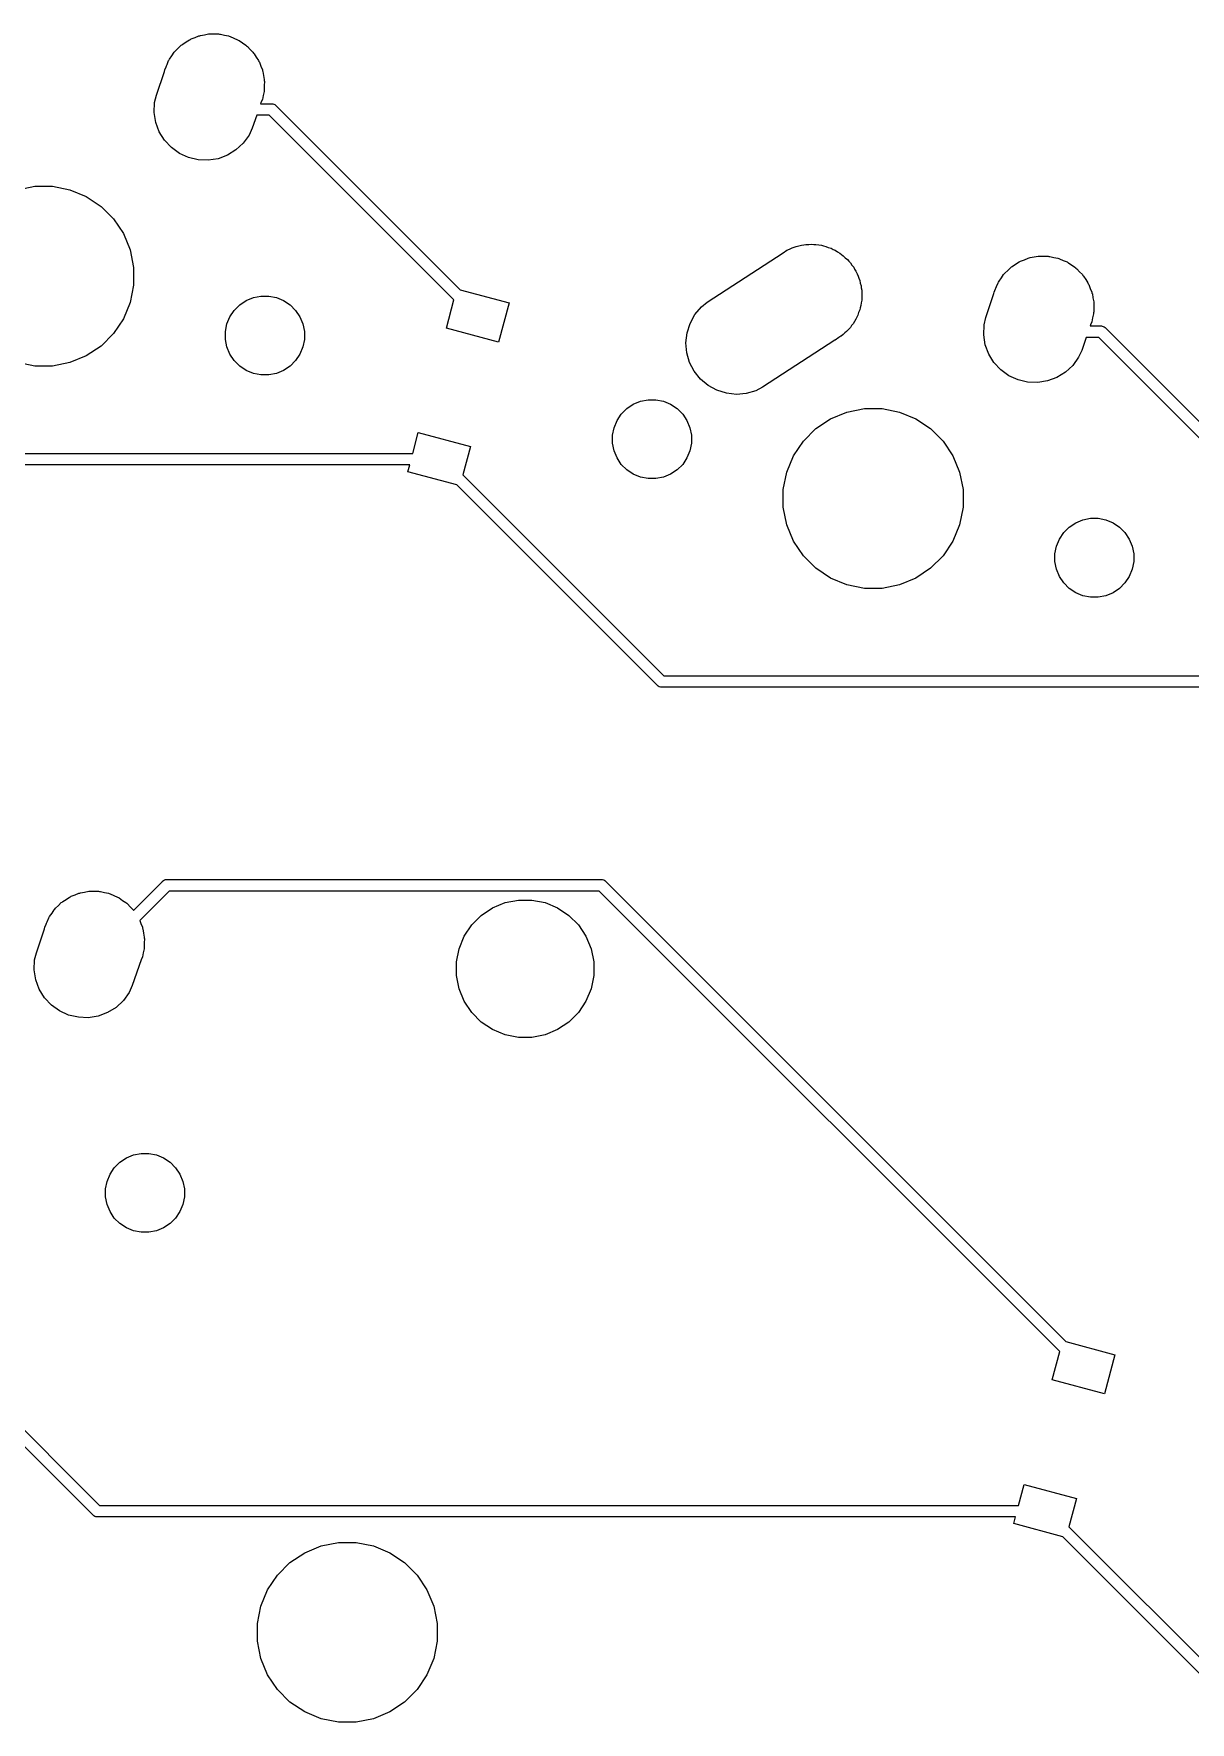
# Model space of a CAD drawing. Extents: x -26.1 to -7.5, y -7.6 to -2.3.
# Drawn here: x -16.733 to -15.723, y -7.446 to -5.971 of the extents above; entities that cross this region are included whole.
import ezdxf

# ---------------------------------------------------------------- set-up
doc = ezdxf.new("R2010")
doc.units = 0
doc.header["$MEASUREMENT"] = 0
doc.layers.add('BLACK', color=7, linetype='CONTINUOUS')

msp = doc.modelspace()

# ---------------------------------------------------------------- linework, layer by layer
at = {"layer": 'BLACK', "linetype": 'CONTINUOUS'}
for p, q in [((-16.5838, -5.97201), (-16.5803, -5.97132)), ((-16.5803, -5.97132), (-16.5795, -5.97132)), ((-16.5795, -5.97132), (-16.5787, -5.97119)), ((-16.5787, -5.97119), (-16.5751, -5.97132)), ((-16.5751, -5.97132), (-16.5715, -5.97132)), ((-16.5715, -5.97132), (-16.5708, -5.97148)), ((-16.5708, -5.97148), (-16.5699, -5.97151)), ((-16.5699, -5.97151), (-16.5665, -5.97233)), ((-16.6097, -5.98681), (-16.6093, -5.98615)), ((-16.6093, -5.98615), (-16.6067, -5.98373)), ((-16.6067, -5.98373), (-16.6041, -5.98121)), ((-16.6041, -5.98121), (-16.6035, -5.98076)), ((-16.6035, -5.98076), (-16.6029, -5.98021)), ((-16.6029, -5.98021), (-16.5998, -5.97834)), ((-16.5998, -5.97834), (-16.5969, -5.97636)), ((-16.5969, -5.97636), (-16.5961, -5.97605)), ((-16.5961, -5.97605), (-16.5955, -5.97563)), ((-16.5955, -5.97563), (-16.5921, -5.97438)), ((-16.5921, -5.97438), (-16.5888, -5.97302)), ((-16.5888, -5.97302), (-16.588, -5.97286)), ((-16.588, -5.97286), (-16.5873, -5.97258)), ((-16.5873, -5.97258), (-16.5838, -5.97201)), ((-16.5665, -5.97233), (-16.563, -5.97302)), ((-16.563, -5.97302), (-16.5622, -5.97333)), ((-16.5622, -5.97333), (-16.5615, -5.97352)), ((-16.5615, -5.97352), (-16.5582, -5.975)), ((-16.5582, -5.975), (-16.5549, -5.97636)), ((-16.5549, -5.97636), (-16.5543, -5.97681)), ((-16.5543, -5.97681), (-16.5535, -5.97714)), ((-16.5535, -5.97714), (-16.5506, -5.97923)), ((-16.5506, -5.97923), (-16.5477, -5.98121)), ((-16.5477, -5.98121), (-16.5471, -5.98178)), ((-16.5471, -5.98178), (-16.5464, -5.98225)), ((-16.5464, -5.98225), (-16.544, -5.98486)), ((-16.544, -5.98486), (-16.5415, -5.98738)), ((-16.6185, -6.00269), (-16.6174, -5.99993)), ((-16.6174, -5.99993), (-16.6171, -5.99917)), ((-16.6171, -5.99917), (-16.6165, -5.99792)), ((-16.6165, -5.99792), (-16.6152, -5.99463)), ((-16.6152, -5.99463), (-16.6147, -5.99396)), ((-16.6147, -5.99396), (-16.6144, -5.99323)), ((-16.6144, -5.99323), (-16.6123, -5.99034)), ((-16.6123, -5.99034), (-16.6103, -5.98738)), ((-16.6103, -5.98738), (-16.6097, -5.98681)), ((-16.5415, -5.98738), (-16.5411, -5.98805)), ((-16.5411, -5.98805), (-16.5405, -5.98864)), ((-16.5405, -5.98864), (-16.5386, -5.99167)), ((-16.5386, -5.99167), (-16.5367, -5.99463)), ((-16.5367, -5.99463), (-16.5363, -5.99538)), ((-16.5363, -5.99538), (-16.5359, -5.99606)), ((-16.5359, -5.99606), (-16.5347, -5.9994)), ((-16.5347, -5.9994), (-16.5333, -6.00269)), ((-16.6259, -6.02494), (-16.6188, -6.00405)), ((-16.6188, -6.00405), (-16.6185, -6.00269)), ((-16.5333, -6.00269), (-16.5332, -6.00348)), ((-16.5332, -6.00348), (-16.5329, -6.00424)), ((-16.5329, -6.00424), (-16.5323, -6.00775)), ((-16.5323, -6.00775), (-16.5316, -6.01125)), ((-16.5316, -6.01125), (-16.5316, -6.01205)), ((-16.5316, -6.01205), (-16.5315, -6.01285)), ((-16.5315, -6.01285), (-16.5316, -6.01641)), ((-16.6274, -6.0313), (-16.6259, -6.02494)), ((-16.5333, -6.02853), (-16.5345, -6.03129)), ((-16.5326, -6.02504), (-16.5333, -6.02853)), ((-16.5318, -6.02157), (-16.5326, -6.02504)), ((-16.5316, -6.01997), (-16.5318, -6.02076)), ((-16.5318, -6.02076), (-16.5318, -6.02157)), ((-16.5316, -6.01641), (-16.5316, -6.01997)), ((-16.6278, -6.04002), (-16.6274, -6.0313)), ((-16.6264, -6.04863), (-16.6278, -6.04002)), ((-16.5382, -6.04226), (-16.5422, -6.0537)), ((-16.5273, -6.04226), (-16.5382, -6.04226)), ((-16.5345, -6.03129), (-16.5348, -6.03226)), ((-16.5348, -6.03226), (-16.5254, -6.03226)), ((-16.366, -6.20351), (-16.5273, -6.04226)), ((-16.5254, -6.03226), (-16.5252, -6.03224)), ((-16.5252, -6.03224), (-16.5249, -6.03226)), ((-16.5249, -6.03226), (-16.5242, -6.03233)), ((-16.5242, -6.03233), (-16.5233, -6.03262)), ((-16.5233, -6.03262), (-16.5224, -6.03308)), ((-16.5224, -6.03308), (-16.5216, -6.03371)), ((-16.5216, -6.03371), (-16.5215, -6.0339)), ((-16.5215, -6.0339), (-16.3606, -6.19476)), ((-16.6233, -6.05681), (-16.6264, -6.04863)), ((-16.6187, -6.06423), (-16.6233, -6.05681)), ((-16.5449, -6.05964), (-16.55, -6.06672)), ((-16.5422, -6.0537), (-16.5449, -6.05964)), ((-16.6128, -6.07062), (-16.6187, -6.06423)), ((-16.6057, -6.07573), (-16.6128, -6.07062)), ((-16.5564, -6.07266), (-16.5638, -6.07724)), ((-16.55, -6.06672), (-16.5564, -6.07266)), ((-16.5978, -6.07935), (-16.6057, -6.07573)), ((-16.5893, -6.08136), (-16.5978, -6.07935)), ((-16.5806, -6.08168), (-16.5893, -6.08136)), ((-16.572, -6.08029), (-16.5806, -6.08168)), ((-16.5638, -6.07724), (-16.572, -6.08029)), ((-16.7472, -6.10743), (-16.732, -6.10441)), ((-16.732, -6.10441), (-16.7165, -6.10441)), ((-16.7165, -6.10441), (-16.7014, -6.10743)), ((-16.7014, -6.10743), (-16.6871, -6.11335)), ((-16.6871, -6.11335), (-16.6742, -6.12194)), ((-16.6742, -6.12194), (-16.6633, -6.13287)), ((-16.6633, -6.13287), (-16.6547, -6.14573)), ((-16.6547, -6.14573), (-16.6488, -6.16002)), ((-16.6488, -6.16002), (-16.6458, -6.17518)), ((-16.1448, -6.2057), (-16.0785, -6.16247)), ((-16.0785, -6.16247), (-16.0751, -6.16019)), ((-16.0751, -6.16019), (-16.0729, -6.15926)), ((-16.0729, -6.15926), (-16.0707, -6.15813)), ((-16.0707, -6.15813), (-16.0688, -6.15759)), ((-16.0688, -6.15759), (-16.067, -6.15685)), ((-16.067, -6.15685), (-16.0647, -6.15637)), ((-16.0647, -6.15637), (-16.0623, -6.15569)), ((-16.0623, -6.15569), (-16.0604, -6.15553)), ((-16.0604, -6.15553), (-16.0585, -6.15515)), ((-16.0585, -6.15515), (-16.0561, -6.15515)), ((-16.0561, -6.15515), (-16.0536, -6.15494)), ((-16.0536, -6.15494), (-16.0517, -6.15515)), ((-16.0517, -6.15515), (-16.0498, -6.15515)), ((-16.0498, -6.15515), (-16.0474, -6.15562)), ((-16.0474, -6.15562), (-16.045, -6.15589)), ((-16.045, -6.15589), (-16.0431, -6.15647)), ((-16.0431, -6.15647), (-16.0412, -6.15685)), ((-16.0412, -6.15685), (-16.039, -6.15778)), ((-16.039, -6.15778), (-16.0366, -6.15852)), ((-16.0366, -6.15852), (-16.0349, -6.15945)), ((-16.0349, -6.15945), (-16.0331, -6.16019)), ((-16.0331, -6.16019), (-16.0311, -6.16154)), ((-16.0311, -6.16154), (-16.029, -6.16272)), ((-16.029, -6.16272), (-16.0275, -6.16396)), ((-16.6458, -6.17518), (-16.6458, -6.19065)), ((-16.0275, -6.16396), (-16.0259, -6.16504)), ((-16.0259, -6.16504), (-16.0242, -6.16676)), ((-16.0242, -6.16676), (-16.0223, -6.16833)), ((-16.0223, -6.16833), (-16.0211, -6.16984)), ((-16.0211, -6.16984), (-16.0197, -6.17121)), ((-16.0197, -6.17121), (-16.0184, -6.17323)), ((-16.0184, -6.17323), (-16.0168, -6.17513)), ((-16.0168, -6.17513), (-16.016, -6.17685)), ((-16.016, -6.17685), (-16.0149, -6.17846)), ((-15.8848, -6.18027), (-15.8822, -6.17784)), ((-15.8822, -6.17784), (-15.8797, -6.17532)), ((-15.8797, -6.17532), (-15.879, -6.17487)), ((-15.879, -6.17487), (-15.8784, -6.17432)), ((-15.8784, -6.17432), (-15.8754, -6.17245)), ((-15.8754, -6.17245), (-15.8724, -6.17047)), ((-15.8724, -6.17047), (-15.8717, -6.17017)), ((-15.8717, -6.17017), (-15.871, -6.16974)), ((-15.871, -6.16974), (-15.8677, -6.1685)), ((-15.8677, -6.1685), (-15.8644, -6.16714)), ((-15.8644, -6.16714), (-15.8636, -6.16698)), ((-15.8636, -6.16698), (-15.8628, -6.1667)), ((-15.8628, -6.1667), (-15.8593, -6.16613)), ((-15.8593, -6.16613), (-15.8558, -6.16543)), ((-15.8558, -6.16543), (-15.855, -6.16543)), ((-15.855, -6.16543), (-15.8542, -6.1653)), ((-15.8542, -6.1653), (-15.8507, -6.16543)), ((-15.8507, -6.16543), (-15.8471, -6.16543)), ((-15.8471, -6.16543), (-15.8463, -6.16559)), ((-15.8463, -6.16559), (-15.8455, -6.16562)), ((-15.8455, -6.16562), (-15.842, -6.16644)), ((-15.842, -6.16644), (-15.8385, -6.16714)), ((-15.8385, -6.16714), (-15.8378, -6.16744)), ((-15.8378, -6.16744), (-15.837, -6.16763)), ((-15.837, -6.16763), (-15.8338, -6.16911)), ((-15.8338, -6.16911), (-15.8305, -6.17047)), ((-15.8305, -6.17047), (-15.8298, -6.17092)), ((-15.8298, -6.17092), (-15.8291, -6.17126)), ((-15.8291, -6.17126), (-15.8262, -6.17334)), ((-15.8262, -6.17334), (-15.8232, -6.17532)), ((-15.8232, -6.17532), (-15.8227, -6.17589)), ((-15.8227, -6.17589), (-15.822, -6.17636)), ((-15.822, -6.17636), (-15.8196, -6.17897)), ((-16.6458, -6.19065), (-16.6488, -6.20581)), ((-16.0149, -6.17846), (-16.0139, -6.18071)), ((-16.0139, -6.18071), (-16.0128, -6.18288)), ((-16.0128, -6.18288), (-16.0123, -6.18473)), ((-16.0123, -6.18473), (-16.0115, -6.18652)), ((-16.0115, -6.18652), (-16.0111, -6.18891)), ((-16.0111, -6.18891), (-16.0104, -6.19125)), ((-16.0104, -6.19125), (-16.0102, -6.19318)), ((-16.0102, -6.19318), (-16.0098, -6.19508)), ((-15.8926, -6.19329), (-15.8921, -6.19204)), ((-15.8921, -6.19204), (-15.8907, -6.18874)), ((-15.8907, -6.18874), (-15.8903, -6.18807)), ((-15.8903, -6.18807), (-15.8899, -6.18734)), ((-15.8899, -6.18734), (-15.8878, -6.18445)), ((-15.8878, -6.18445), (-15.8859, -6.18149)), ((-15.8859, -6.18149), (-15.8853, -6.18092)), ((-15.8853, -6.18092), (-15.8848, -6.18027)), ((-15.8196, -6.17897), (-15.8171, -6.18149)), ((-15.8171, -6.18149), (-15.8166, -6.18216)), ((-15.8166, -6.18216), (-15.8161, -6.18275)), ((-15.8161, -6.18275), (-15.8142, -6.18578)), ((-15.8142, -6.18578), (-15.8122, -6.18874)), ((-15.8122, -6.18874), (-15.8119, -6.18949)), ((-15.8119, -6.18949), (-15.8115, -6.19018)), ((-15.8115, -6.19018), (-15.8102, -6.19351)), ((-16.6488, -6.20581), (-16.6547, -6.2201)), ((-16.5578, -6.21272), (-16.553, -6.20792)), ((-16.553, -6.20792), (-16.5474, -6.20415)), ((-16.5474, -6.20415), (-16.5411, -6.20155)), ((-16.5411, -6.20155), (-16.5345, -6.20023)), ((-16.5345, -6.20023), (-16.5277, -6.20023)), ((-16.5277, -6.20023), (-16.521, -6.20155)), ((-16.521, -6.20155), (-16.5148, -6.20415)), ((-16.5148, -6.20415), (-16.5091, -6.20792)), ((-16.5091, -6.20792), (-16.5043, -6.21272)), ((-16.3726, -6.22822), (-16.366, -6.20351)), ((-16.3606, -6.19476), (-16.3178, -6.20622)), ((-16.3178, -6.20622), (-16.327, -6.24045)), ((-16.1499, -6.20979), (-16.1448, -6.2057)), ((-16.0103, -6.20619), (-16.0106, -6.20862)), ((-16.0098, -6.2038), (-16.0103, -6.20619)), ((-16.0098, -6.19508), (-16.0098, -6.19752)), ((-16.0098, -6.19752), (-16.0096, -6.19994)), ((-16.0096, -6.19994), (-16.0098, -6.20187)), ((-16.0098, -6.20187), (-16.0098, -6.2038)), ((-15.9015, -6.21905), (-15.8943, -6.19816)), ((-15.8943, -6.19816), (-15.894, -6.19681)), ((-15.894, -6.19681), (-15.8929, -6.19404)), ((-15.8929, -6.19404), (-15.8926, -6.19329)), ((-15.8102, -6.19351), (-15.8089, -6.19681)), ((-15.8089, -6.19681), (-15.8087, -6.1976)), ((-15.8087, -6.1976), (-15.8084, -6.19835)), ((-15.8084, -6.19835), (-15.8079, -6.20187)), ((-15.8079, -6.20187), (-15.8072, -6.20536)), ((-15.8072, -6.20536), (-15.8072, -6.20617)), ((-15.8072, -6.20617), (-15.807, -6.20697)), ((-15.807, -6.20697), (-15.8072, -6.21052)), ((-16.6547, -6.2201), (-16.6633, -6.23295)), ((-16.5642, -6.22463), (-16.5616, -6.21836)), ((-16.5616, -6.21836), (-16.5578, -6.21272)), ((-16.5043, -6.21272), (-16.5005, -6.21836)), ((-16.5005, -6.21836), (-16.498, -6.22463)), ((-16.1597, -6.22412), (-16.1555, -6.21647)), ((-16.1555, -6.21647), (-16.1499, -6.20979)), ((-16.0162, -6.22245), (-16.0174, -6.22458)), ((-16.0149, -6.22042), (-16.0162, -6.22245)), ((-16.0141, -6.21863), (-16.0149, -6.22042)), ((-16.0132, -6.21694), (-16.0141, -6.21863)), ((-16.0125, -6.21461), (-16.0132, -6.21694)), ((-16.0115, -6.21236), (-16.0125, -6.21461)), ((-16.0112, -6.21046), (-16.0115, -6.21236)), ((-16.0106, -6.20862), (-16.0112, -6.21046)), ((-15.903, -6.22541), (-15.9015, -6.21905)), ((-15.8089, -6.22264), (-15.81, -6.2254)), ((-15.8082, -6.21915), (-15.8089, -6.22264)), ((-15.8074, -6.21568), (-15.8082, -6.21915)), ((-15.8073, -6.21488), (-15.8074, -6.21568)), ((-15.8072, -6.21409), (-15.8073, -6.21488)), ((-15.8072, -6.21052), (-15.8072, -6.21409)), ((-16.6633, -6.23295), (-16.6742, -6.24389)), ((-16.5655, -6.23128), (-16.5642, -6.22463)), ((-16.5655, -6.23807), (-16.5655, -6.23128)), ((-16.498, -6.22463), (-16.4966, -6.23128)), ((-16.4966, -6.23128), (-16.4966, -6.23807)), ((-16.327, -6.24045), (-16.3726, -6.22822)), ((-16.1633, -6.24111), (-16.1624, -6.23243)), ((-16.1624, -6.23243), (-16.1597, -6.22412)), ((-16.0297, -6.23641), (-16.0331, -6.23869)), ((-16.0281, -6.23535), (-16.0297, -6.23641)), ((-16.0279, -6.2352), (-16.0281, -6.23535)), ((-16.0259, -6.23384), (-16.0279, -6.2352)), ((-16.0245, -6.23248), (-16.0259, -6.23384)), ((-16.023, -6.23126), (-16.0245, -6.23248)), ((-16.0214, -6.2294), (-16.023, -6.23126)), ((-16.0197, -6.22767), (-16.0214, -6.2294)), ((-16.0187, -6.22607), (-16.0197, -6.22767)), ((-16.0174, -6.22458), (-16.0187, -6.22607)), ((-15.9033, -6.23413), (-15.903, -6.22541)), ((-15.9019, -6.24275), (-15.9033, -6.23413)), ((-15.8138, -6.23637), (-15.8177, -6.24781)), ((-15.8028, -6.23637), (-15.8138, -6.23637)), ((-15.81, -6.2254), (-15.8103, -6.22637)), ((-15.8103, -6.22637), (-15.801, -6.22637)), ((-15.6416, -6.39763), (-15.8028, -6.23637)), ((-15.801, -6.22637), (-15.8007, -6.22635)), ((-15.8007, -6.22635), (-15.8005, -6.22637)), ((-15.8005, -6.22637), (-15.7998, -6.22645)), ((-15.7998, -6.22645), (-15.7988, -6.22673)), ((-15.7988, -6.22673), (-15.798, -6.2272)), ((-15.798, -6.2272), (-15.7972, -6.22782)), ((-15.7972, -6.22782), (-15.797, -6.22801)), ((-15.797, -6.22801), (-15.6362, -6.38887)), ((-16.6742, -6.24389), (-16.6871, -6.25248)), ((-16.5642, -6.24473), (-16.5655, -6.23807)), ((-16.5616, -6.25099), (-16.5642, -6.24473)), ((-16.5578, -6.25664), (-16.5616, -6.25099)), ((-16.5005, -6.25099), (-16.5043, -6.25664)), ((-16.498, -6.24473), (-16.5005, -6.25099)), ((-16.4966, -6.23807), (-16.498, -6.24473)), ((-16.1626, -6.2498), (-16.1633, -6.24111)), ((-16.1601, -6.25818), (-16.1626, -6.2498)), ((-16.0334, -6.23879), (-16.0965, -6.2799)), ((-16.0331, -6.23869), (-16.0334, -6.23879)), ((-15.8989, -6.25092), (-15.9019, -6.24275)), ((-15.8943, -6.25835), (-15.8989, -6.25092)), ((-15.8177, -6.24781), (-15.8204, -6.25376)), ((-16.732, -6.26141), (-16.7472, -6.2584)), ((-16.7165, -6.26141), (-16.732, -6.26141)), ((-16.7014, -6.2584), (-16.7165, -6.26141)), ((-16.6871, -6.25248), (-16.7014, -6.2584)), ((-16.553, -6.26144), (-16.5578, -6.25664)), ((-16.5474, -6.26521), (-16.553, -6.26144)), ((-16.5411, -6.2678), (-16.5474, -6.26521)), ((-16.5148, -6.26521), (-16.521, -6.2678)), ((-16.5091, -6.26144), (-16.5148, -6.26521)), ((-16.5043, -6.25664), (-16.5091, -6.26144)), ((-16.1561, -6.26592), (-16.1601, -6.25818)), ((-16.1506, -6.27272), (-16.1561, -6.26592)), ((-15.8883, -6.26473), (-15.8943, -6.25835)), ((-15.8813, -6.26984), (-15.8883, -6.26473)), ((-15.8319, -6.26677), (-15.8393, -6.27136)), ((-15.8255, -6.26083), (-15.8319, -6.26677)), ((-15.8204, -6.25376), (-15.8255, -6.26083)), ((-16.5345, -6.26913), (-16.5411, -6.2678)), ((-16.5277, -6.26913), (-16.5345, -6.26913)), ((-16.521, -6.2678), (-16.5277, -6.26913)), ((-16.144, -6.27833), (-16.1506, -6.27272)), ((-16.1363, -6.28253), (-16.144, -6.27833)), ((-16.0965, -6.2799), (-16.1023, -6.28292)), ((-15.8733, -6.27347), (-15.8813, -6.26984)), ((-15.8649, -6.27548), (-15.8733, -6.27347)), ((-15.8561, -6.27579), (-15.8649, -6.27548)), ((-15.8475, -6.2744), (-15.8561, -6.27579)), ((-15.8393, -6.27136), (-15.8475, -6.2744)), ((-16.215, -6.29851), (-16.2093, -6.29474)), ((-16.2093, -6.29474), (-16.2031, -6.29214)), ((-16.2031, -6.29214), (-16.1964, -6.29082)), ((-16.1964, -6.29082), (-16.1896, -6.29082)), ((-16.1896, -6.29082), (-16.183, -6.29214)), ((-16.183, -6.29214), (-16.1767, -6.29474)), ((-16.1767, -6.29474), (-16.171, -6.29851)), ((-16.128, -6.28516), (-16.1363, -6.28253)), ((-16.1193, -6.28612), (-16.128, -6.28516)), ((-16.1106, -6.28536), (-16.1193, -6.28612)), ((-16.1023, -6.28292), (-16.1106, -6.28536)), ((-16.2261, -6.31522), (-16.2235, -6.30895)), ((-16.2235, -6.30895), (-16.2198, -6.3033)), ((-16.2198, -6.3033), (-16.215, -6.29851)), ((-16.171, -6.29851), (-16.1662, -6.3033)), ((-16.1662, -6.3033), (-16.1625, -6.30895)), ((-16.1625, -6.30895), (-16.1599, -6.31522)), ((-16.0499, -6.31605), (-16.037, -6.30746)), ((-16.037, -6.30746), (-16.0227, -6.30154)), ((-16.0227, -6.30154), (-16.0075, -6.29853)), ((-16.0075, -6.29853), (-15.9921, -6.29853)), ((-15.9921, -6.29853), (-15.9769, -6.30154)), ((-15.9769, -6.30154), (-15.9626, -6.30746)), ((-15.9626, -6.30746), (-15.9498, -6.31605)), ((-16.402, -6.33772), (-16.3971, -6.31949)), ((-16.3971, -6.31949), (-16.3514, -6.33172)), ((-16.2275, -6.32187), (-16.2261, -6.31522)), ((-16.2275, -6.32866), (-16.2275, -6.32187)), ((-16.1599, -6.31522), (-16.1586, -6.32187)), ((-16.1586, -6.32187), (-16.1586, -6.32866)), ((-16.0608, -6.32699), (-16.0499, -6.31605)), ((-15.9498, -6.31605), (-15.9388, -6.32699)), ((-16.9071, -6.33772), (-16.402, -6.33772)), ((-16.3514, -6.33172), (-16.3581, -6.35643)), ((-16.2261, -6.33531), (-16.2275, -6.32866)), ((-16.2235, -6.34158), (-16.2261, -6.33531)), ((-16.1599, -6.33531), (-16.1625, -6.34158)), ((-16.1586, -6.32866), (-16.1599, -6.33531)), ((-16.0753, -6.35413), (-16.0694, -6.33984)), ((-16.0694, -6.33984), (-16.0608, -6.32699)), ((-15.9388, -6.32699), (-15.9303, -6.33984)), ((-15.9303, -6.33984), (-15.9243, -6.35413)), ((-16.4046, -6.34772), (-16.9089, -6.34772)), ((-16.4063, -6.35372), (-16.4046, -6.34772)), ((-16.3635, -6.36518), (-16.4063, -6.35372)), ((-16.2198, -6.34722), (-16.2235, -6.34158)), ((-16.215, -6.35202), (-16.2198, -6.34722)), ((-16.2093, -6.35579), (-16.215, -6.35202)), ((-16.171, -6.35202), (-16.1767, -6.35579)), ((-16.1662, -6.34722), (-16.171, -6.35202)), ((-16.1625, -6.34158), (-16.1662, -6.34722)), ((-16.0783, -6.3693), (-16.0753, -6.35413)), ((-15.9243, -6.35413), (-15.9213, -6.3693)), ((-16.1884, -6.54019), (-16.3635, -6.36518)), ((-16.3581, -6.35643), (-16.1827, -6.53183)), ((-16.2031, -6.35839), (-16.2093, -6.35579)), ((-16.1964, -6.35971), (-16.2031, -6.35839)), ((-16.1896, -6.35971), (-16.1964, -6.35971)), ((-16.183, -6.35839), (-16.1896, -6.35971)), ((-16.1767, -6.35579), (-16.183, -6.35839)), ((-16.0783, -6.38476), (-16.0783, -6.3693)), ((-15.9213, -6.3693), (-15.9213, -6.38476)), ((-16.0753, -6.39993), (-16.0783, -6.38476)), ((-15.9213, -6.38476), (-15.9243, -6.39993)), ((-15.8286, -6.40203), (-15.8229, -6.39826)), ((-15.8229, -6.39826), (-15.8167, -6.39567)), ((-15.8167, -6.39567), (-15.81, -6.39434)), ((-15.81, -6.39434), (-15.8032, -6.39434)), ((-15.8032, -6.39434), (-15.7966, -6.39567)), ((-15.7966, -6.39567), (-15.7903, -6.39826)), ((-15.7903, -6.39826), (-15.7847, -6.40203)), ((-16.0694, -6.41421), (-16.0753, -6.39993)), ((-16.0608, -6.42707), (-16.0694, -6.41421)), ((-15.9303, -6.41421), (-15.9388, -6.42707)), ((-15.9243, -6.39993), (-15.9303, -6.41421)), ((-15.8398, -6.41874), (-15.8372, -6.41247)), ((-15.8372, -6.41247), (-15.8334, -6.40683)), ((-15.8334, -6.40683), (-15.8286, -6.40203)), ((-15.7847, -6.40203), (-15.7799, -6.40683)), ((-15.7799, -6.40683), (-15.7761, -6.41247)), ((-15.7761, -6.41247), (-15.7735, -6.41874)), ((-16.0499, -6.438), (-16.0608, -6.42707)), ((-15.9388, -6.42707), (-15.9498, -6.438)), ((-15.8411, -6.4254), (-15.8398, -6.41874)), ((-15.8411, -6.43218), (-15.8411, -6.4254)), ((-15.7735, -6.41874), (-15.7722, -6.4254)), ((-15.7722, -6.4254), (-15.7722, -6.43218)), ((-16.037, -6.44659), (-16.0499, -6.438)), ((-15.9498, -6.438), (-15.9626, -6.44659)), ((-15.8398, -6.43884), (-15.8411, -6.43218)), ((-15.8372, -6.44511), (-15.8398, -6.43884)), ((-15.7735, -6.43884), (-15.7761, -6.44511)), ((-15.7722, -6.43218), (-15.7735, -6.43884)), ((-16.0227, -6.45251), (-16.037, -6.44659)), ((-16.0075, -6.45553), (-16.0227, -6.45251)), ((-15.9921, -6.45553), (-16.0075, -6.45553)), ((-15.9769, -6.45251), (-15.9921, -6.45553)), ((-15.9626, -6.44659), (-15.9769, -6.45251)), ((-15.8334, -6.45075), (-15.8372, -6.44511)), ((-15.8286, -6.45555), (-15.8334, -6.45075)), ((-15.8229, -6.45932), (-15.8286, -6.45555)), ((-15.7847, -6.45555), (-15.7903, -6.45932)), ((-15.7799, -6.45075), (-15.7847, -6.45555)), ((-15.7761, -6.44511), (-15.7799, -6.45075)), ((-15.8167, -6.46192), (-15.8229, -6.45932)), ((-15.81, -6.46324), (-15.8167, -6.46192)), ((-15.8032, -6.46324), (-15.81, -6.46324)), ((-15.7966, -6.46192), (-15.8032, -6.46324)), ((-15.7903, -6.45932), (-15.7966, -6.46192)), ((-16.1827, -6.53183), (-15.6775, -6.53183)), ((-16.1883, -6.54038), (-16.1884, -6.54019)), ((-16.1876, -6.54096), (-16.1883, -6.54038)), ((-16.1875, -6.54101), (-16.1876, -6.54096)), ((-16.1867, -6.54147), (-16.1875, -6.54101)), ((-16.1857, -6.54176), (-16.1867, -6.54147)), ((-16.1847, -6.54186), (-16.1857, -6.54176)), ((-16.1845, -6.54183), (-16.1847, -6.54186)), ((-15.6802, -6.54183), (-16.1845, -6.54183)), ((-16.7002, -6.7244), (-16.6969, -6.72316)), ((-16.6969, -6.72316), (-16.6936, -6.72179)), ((-16.6936, -6.72179), (-16.6928, -6.72164)), ((-16.6928, -6.72164), (-16.692, -6.72135)), ((-16.692, -6.72135), (-16.6885, -6.72079)), ((-16.6885, -6.72079), (-16.685, -6.72009)), ((-16.685, -6.72009), (-16.6842, -6.72009)), ((-16.6842, -6.72009), (-16.6834, -6.71996)), ((-16.6834, -6.71996), (-16.6798, -6.72009)), ((-16.6798, -6.72009), (-16.6763, -6.72009)), ((-16.6763, -6.72009), (-16.6755, -6.72025)), ((-16.6755, -6.72025), (-16.6747, -6.72028)), ((-16.6747, -6.72028), (-16.6712, -6.7211)), ((-16.6712, -6.7211), (-16.6677, -6.72179)), ((-16.6677, -6.72179), (-16.667, -6.7221)), ((-16.667, -6.7221), (-16.6662, -6.72229)), ((-16.6662, -6.72229), (-16.663, -6.72377)), ((-16.663, -6.72377), (-16.6597, -6.72513)), ((-16.6458, -6.73673), (-16.6206, -6.71146)), ((-16.6148, -6.71983), (-16.6404, -6.74546)), ((-16.6206, -6.71146), (-16.6204, -6.71127)), ((-16.6204, -6.71127), (-16.6197, -6.71065)), ((-16.6197, -6.71065), (-16.6188, -6.71018)), ((-16.6188, -6.71018), (-16.6179, -6.7099)), ((-16.6179, -6.7099), (-16.6171, -6.70983)), ((-16.6171, -6.70983), (-16.6169, -6.7098)), ((-16.6171, -6.70983), (-16.6171, -6.70983)), ((-16.6169, -6.7098), (-16.6166, -6.70983)), ((-16.6166, -6.70983), (-16.2373, -6.70983)), ((-16.2392, -6.71983), (-16.6148, -6.71983)), ((-15.8369, -7.12213), (-16.2392, -6.71983)), ((-16.2373, -6.70983), (-16.2371, -6.7098)), ((-16.2371, -6.7098), (-16.2368, -6.70983)), ((-16.2368, -6.70983), (-16.2361, -6.7099)), ((-16.2361, -6.7099), (-16.2352, -6.71018)), ((-16.2352, -6.71018), (-16.2343, -6.71065)), ((-16.2343, -6.71065), (-16.2335, -6.71127)), ((-16.2335, -6.71127), (-16.2334, -6.71146)), ((-16.2334, -6.71146), (-15.8315, -7.11338)), ((-16.717, -6.73911), (-16.715, -6.73615)), ((-16.715, -6.73615), (-16.7145, -6.73558)), ((-16.7145, -6.73558), (-16.714, -6.73492)), ((-16.714, -6.73492), (-16.7114, -6.7325)), ((-16.7114, -6.7325), (-16.7089, -6.72998)), ((-16.7089, -6.72998), (-16.7082, -6.72953)), ((-16.7082, -6.72953), (-16.7076, -6.72898)), ((-16.7076, -6.72898), (-16.7046, -6.72711)), ((-16.7046, -6.72711), (-16.7016, -6.72513)), ((-16.7016, -6.72513), (-16.7009, -6.72482)), ((-16.7009, -6.72482), (-16.7002, -6.7244)), ((-16.6597, -6.72513), (-16.659, -6.72558)), ((-16.659, -6.72558), (-16.6583, -6.72591)), ((-16.6583, -6.72591), (-16.6554, -6.728)), ((-16.6554, -6.728), (-16.6524, -6.72998)), ((-16.6524, -6.72998), (-16.6518, -6.73055)), ((-16.6518, -6.73055), (-16.6512, -6.73102)), ((-16.6512, -6.73102), (-16.6488, -6.73363)), ((-16.6488, -6.73363), (-16.6462, -6.73615)), ((-16.6462, -6.73615), (-16.6458, -6.73673)), ((-16.3421, -6.7411), (-16.3323, -6.73453)), ((-16.3323, -6.73453), (-16.3213, -6.73001)), ((-16.3213, -6.73001), (-16.3097, -6.7277)), ((-16.3097, -6.7277), (-16.2979, -6.7277)), ((-16.2979, -6.7277), (-16.2863, -6.73001)), ((-16.2863, -6.73001), (-16.2754, -6.73453)), ((-16.2754, -6.73453), (-16.2656, -6.7411)), ((-16.7307, -6.77371), (-16.7235, -6.75282)), ((-16.7235, -6.75282), (-16.7232, -6.75146)), ((-16.7232, -6.75146), (-16.7221, -6.7487)), ((-16.7221, -6.7487), (-16.7218, -6.74794)), ((-16.7218, -6.74794), (-16.7213, -6.74669)), ((-16.7213, -6.74669), (-16.7199, -6.7434)), ((-16.7199, -6.7434), (-16.7194, -6.74273)), ((-16.7194, -6.74273), (-16.7191, -6.742)), ((-16.7191, -6.742), (-16.717, -6.73911)), ((-16.6404, -6.74546), (-16.6394, -6.74817)), ((-16.6394, -6.74817), (-16.6381, -6.75146)), ((-16.6381, -6.75146), (-16.6379, -6.75225)), ((-16.6379, -6.75225), (-16.6376, -6.75301)), ((-16.6376, -6.75301), (-16.637, -6.75652)), ((-16.357, -6.75928), (-16.3504, -6.74945)), ((-16.3504, -6.74945), (-16.3421, -6.7411)), ((-16.2656, -6.7411), (-16.2572, -6.74945)), ((-16.2572, -6.74945), (-16.2507, -6.75928)), ((-16.637, -6.75652), (-16.6364, -6.76002)), ((-16.6364, -6.76002), (-16.6364, -6.76083)), ((-16.6364, -6.76083), (-16.6362, -6.76162)), ((-16.6362, -6.76162), (-16.6364, -6.76518)), ((-16.6364, -6.76518), (-16.6364, -6.76874)), ((-16.3615, -6.7702), (-16.357, -6.75928)), ((-16.2507, -6.75928), (-16.2461, -6.7702)), ((-16.7325, -6.78879), (-16.7322, -6.78007)), ((-16.7322, -6.78007), (-16.7307, -6.77371)), ((-16.6392, -6.78006), (-16.6469, -6.80247)), ((-16.6381, -6.7773), (-16.6392, -6.78006)), ((-16.6374, -6.77381), (-16.6381, -6.7773)), ((-16.6365, -6.77034), (-16.6374, -6.77381)), ((-16.6364, -6.76874), (-16.6365, -6.76954)), ((-16.6365, -6.76954), (-16.6365, -6.77034)), ((-16.3638, -6.78179), (-16.3615, -6.7702)), ((-16.3638, -6.79361), (-16.3638, -6.78179)), ((-16.2461, -6.7702), (-16.2438, -6.78179)), ((-16.2438, -6.78179), (-16.2438, -6.79361)), ((-16.7311, -6.7974), (-16.7325, -6.78879)), ((-16.7281, -6.80558), (-16.7311, -6.7974)), ((-16.3615, -6.8052), (-16.3638, -6.79361)), ((-16.2438, -6.79361), (-16.2461, -6.8052)), ((-16.7235, -6.813), (-16.7281, -6.80558)), ((-16.6496, -6.80841), (-16.6547, -6.81549)), ((-16.6469, -6.80247), (-16.6496, -6.80841)), ((-16.357, -6.81612), (-16.3615, -6.8052)), ((-16.2461, -6.8052), (-16.2507, -6.81612)), ((-16.7175, -6.81939), (-16.7235, -6.813)), ((-16.7105, -6.8245), (-16.7175, -6.81939)), ((-16.7025, -6.82813), (-16.7105, -6.8245)), ((-16.6685, -6.82601), (-16.6767, -6.82906)), ((-16.6611, -6.82143), (-16.6685, -6.82601)), ((-16.6547, -6.81549), (-16.6611, -6.82143)), ((-16.3504, -6.82595), (-16.357, -6.81612)), ((-16.3421, -6.83431), (-16.3504, -6.82595)), ((-16.2572, -6.82595), (-16.2656, -6.83431)), ((-16.2507, -6.81612), (-16.2572, -6.82595)), ((-16.694, -6.83014), (-16.7025, -6.82813)), ((-16.6853, -6.83045), (-16.694, -6.83014)), ((-16.6767, -6.82906), (-16.6853, -6.83045)), ((-16.3323, -6.84087), (-16.3421, -6.83431)), ((-16.3213, -6.84539), (-16.3323, -6.84087)), ((-16.2754, -6.84087), (-16.2863, -6.84539)), ((-16.2656, -6.83431), (-16.2754, -6.84087)), ((-16.3097, -6.8477), (-16.3213, -6.84539)), ((-16.2979, -6.8477), (-16.3097, -6.8477)), ((-16.2863, -6.84539), (-16.2979, -6.8477)), ((-16.6626, -6.96149), (-16.6578, -6.95669)), ((-16.6578, -6.95669), (-16.6521, -6.95292)), ((-16.6521, -6.95292), (-16.6459, -6.95032)), ((-16.6459, -6.95032), (-16.6392, -6.949)), ((-16.6392, -6.949), (-16.6324, -6.949)), ((-16.6324, -6.949), (-16.6258, -6.95032)), ((-16.6258, -6.95032), (-16.6195, -6.95292)), ((-16.6195, -6.95292), (-16.6139, -6.95669)), ((-16.6139, -6.95669), (-16.6091, -6.96149)), ((-16.6703, -6.98006), (-16.6689, -6.9734)), ((-16.6689, -6.9734), (-16.6663, -6.96713)), ((-16.6663, -6.96713), (-16.6626, -6.96149)), ((-16.6091, -6.96149), (-16.6053, -6.96713)), ((-16.6053, -6.96713), (-16.6027, -6.9734)), ((-16.6027, -6.9734), (-16.6014, -6.98006)), ((-16.6703, -6.98684), (-16.6703, -6.98006)), ((-16.6689, -6.9935), (-16.6703, -6.98684)), ((-16.6014, -6.98684), (-16.6027, -6.9935)), ((-16.6014, -6.98006), (-16.6014, -6.98684)), ((-16.6663, -6.99977), (-16.6689, -6.9935)), ((-16.6626, -7.00541), (-16.6663, -6.99977)), ((-16.6053, -6.99977), (-16.6091, -7.00541)), ((-16.6027, -6.9935), (-16.6053, -6.99977)), ((-16.6578, -7.01021), (-16.6626, -7.00541)), ((-16.6521, -7.01398), (-16.6578, -7.01021)), ((-16.6459, -7.01657), (-16.6521, -7.01398)), ((-16.6392, -7.0179), (-16.6459, -7.01657)), ((-16.6324, -7.0179), (-16.6392, -7.0179)), ((-16.6258, -7.01657), (-16.6324, -7.0179)), ((-16.6195, -7.01398), (-16.6258, -7.01657)), ((-16.6139, -7.01021), (-16.6195, -7.01398)), ((-16.6091, -7.00541), (-16.6139, -7.01021)), ((-16.9045, -7.02741), (-16.6756, -7.25634)), ((-16.6814, -7.2647), (-16.9103, -7.03577)), ((-15.8435, -7.14684), (-15.8369, -7.12213)), ((-15.8315, -7.11338), (-15.7887, -7.12485)), ((-15.7887, -7.12485), (-15.7978, -7.15907)), ((-15.7978, -7.15907), (-15.8435, -7.14684)), ((-15.8728, -7.25634), (-15.8679, -7.23811)), ((-15.8679, -7.23811), (-15.8223, -7.25034)), ((-15.8223, -7.25034), (-15.8289, -7.27505)), ((-16.6812, -7.26489), (-16.6814, -7.2647)), ((-16.6805, -7.26552), (-16.6812, -7.26489)), ((-16.6796, -7.26598), (-16.6805, -7.26552)), ((-16.6786, -7.26627), (-16.6796, -7.26598)), ((-16.6779, -7.26634), (-16.6786, -7.26627)), ((-16.6777, -7.26636), (-16.6779, -7.26634)), ((-16.6779, -7.26634), (-16.6779, -7.26634)), ((-16.6774, -7.26634), (-16.6777, -7.26636)), ((-15.8755, -7.26634), (-16.6774, -7.26634)), ((-16.6756, -7.25634), (-15.8728, -7.25634)), ((-15.8771, -7.27234), (-15.8755, -7.26634)), ((-15.8343, -7.28381), (-15.8771, -7.27234)), ((-15.679, -7.43907), (-15.8343, -7.28381)), ((-15.8289, -7.27505), (-15.6733, -7.43071)), ((-16.5092, -7.30628), (-16.4963, -7.29769)), ((-16.4963, -7.29769), (-16.482, -7.29177)), ((-16.482, -7.29177), (-16.4669, -7.28876)), ((-16.4669, -7.28876), (-16.4514, -7.28876)), ((-16.4514, -7.28876), (-16.4362, -7.29177)), ((-16.4362, -7.29177), (-16.4219, -7.29769)), ((-16.4219, -7.29769), (-16.4091, -7.30628)), ((-16.5201, -7.31722), (-16.5092, -7.30628)), ((-16.4091, -7.30628), (-16.3982, -7.31722)), ((-16.5287, -7.33007), (-16.5201, -7.31722)), ((-16.3982, -7.31722), (-16.3896, -7.33007)), ((-16.5346, -7.34436), (-16.5287, -7.33007)), ((-16.3896, -7.33007), (-16.3836, -7.34436)), ((-16.5376, -7.35952), (-16.5346, -7.34436)), ((-16.3836, -7.34436), (-16.3806, -7.35952)), ((-16.5376, -7.37499), (-16.5376, -7.35952)), ((-16.3806, -7.35952), (-16.3806, -7.37499)), ((-16.5346, -7.39015), (-16.5376, -7.37499)), ((-16.3806, -7.37499), (-16.3836, -7.39015)), ((-16.5287, -7.40444), (-16.5346, -7.39015)), ((-16.3836, -7.39015), (-16.3896, -7.40444)), ((-16.5201, -7.4173), (-16.5287, -7.40444)), ((-16.3896, -7.40444), (-16.3982, -7.4173)), ((-16.5092, -7.42823), (-16.5201, -7.4173)), ((-16.4963, -7.43682), (-16.5092, -7.42823)), ((-16.4091, -7.42823), (-16.4219, -7.43682)), ((-16.3982, -7.4173), (-16.4091, -7.42823)), ((-16.482, -7.44274), (-16.4963, -7.43682)), ((-16.4669, -7.44576), (-16.482, -7.44274)), ((-16.4514, -7.44576), (-16.4669, -7.44576)), ((-16.4362, -7.44274), (-16.4514, -7.44576)), ((-16.4219, -7.43682), (-16.4362, -7.44274))]:
    msp.add_line(p, q, dxfattribs=at)

doc.saveas('drawing.dxf')
